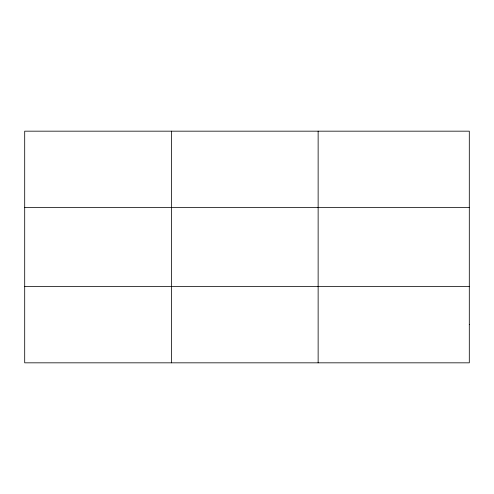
<?xml version="1.0" encoding="UTF-8"?>
<svg xmlns="http://www.w3.org/2000/svg" width="494" height="494" viewBox="0 0 494 494"><rect width="100%" height="100%" fill="white"/><g stroke="black" fill="none" stroke-linecap="round" stroke-linejoin="round"><path stroke-width="0.74" d="M171.418 362.831L171.418 131.169M318.136 362.831L318.136 131.169M24.7 207.616L469.3 207.616M24.7 286.384L469.3 286.384M469.3 324.607L469.3 362.831L24.7 362.831L24.7 131.169L469.3 131.169L469.3 324.607"/></g></svg>
